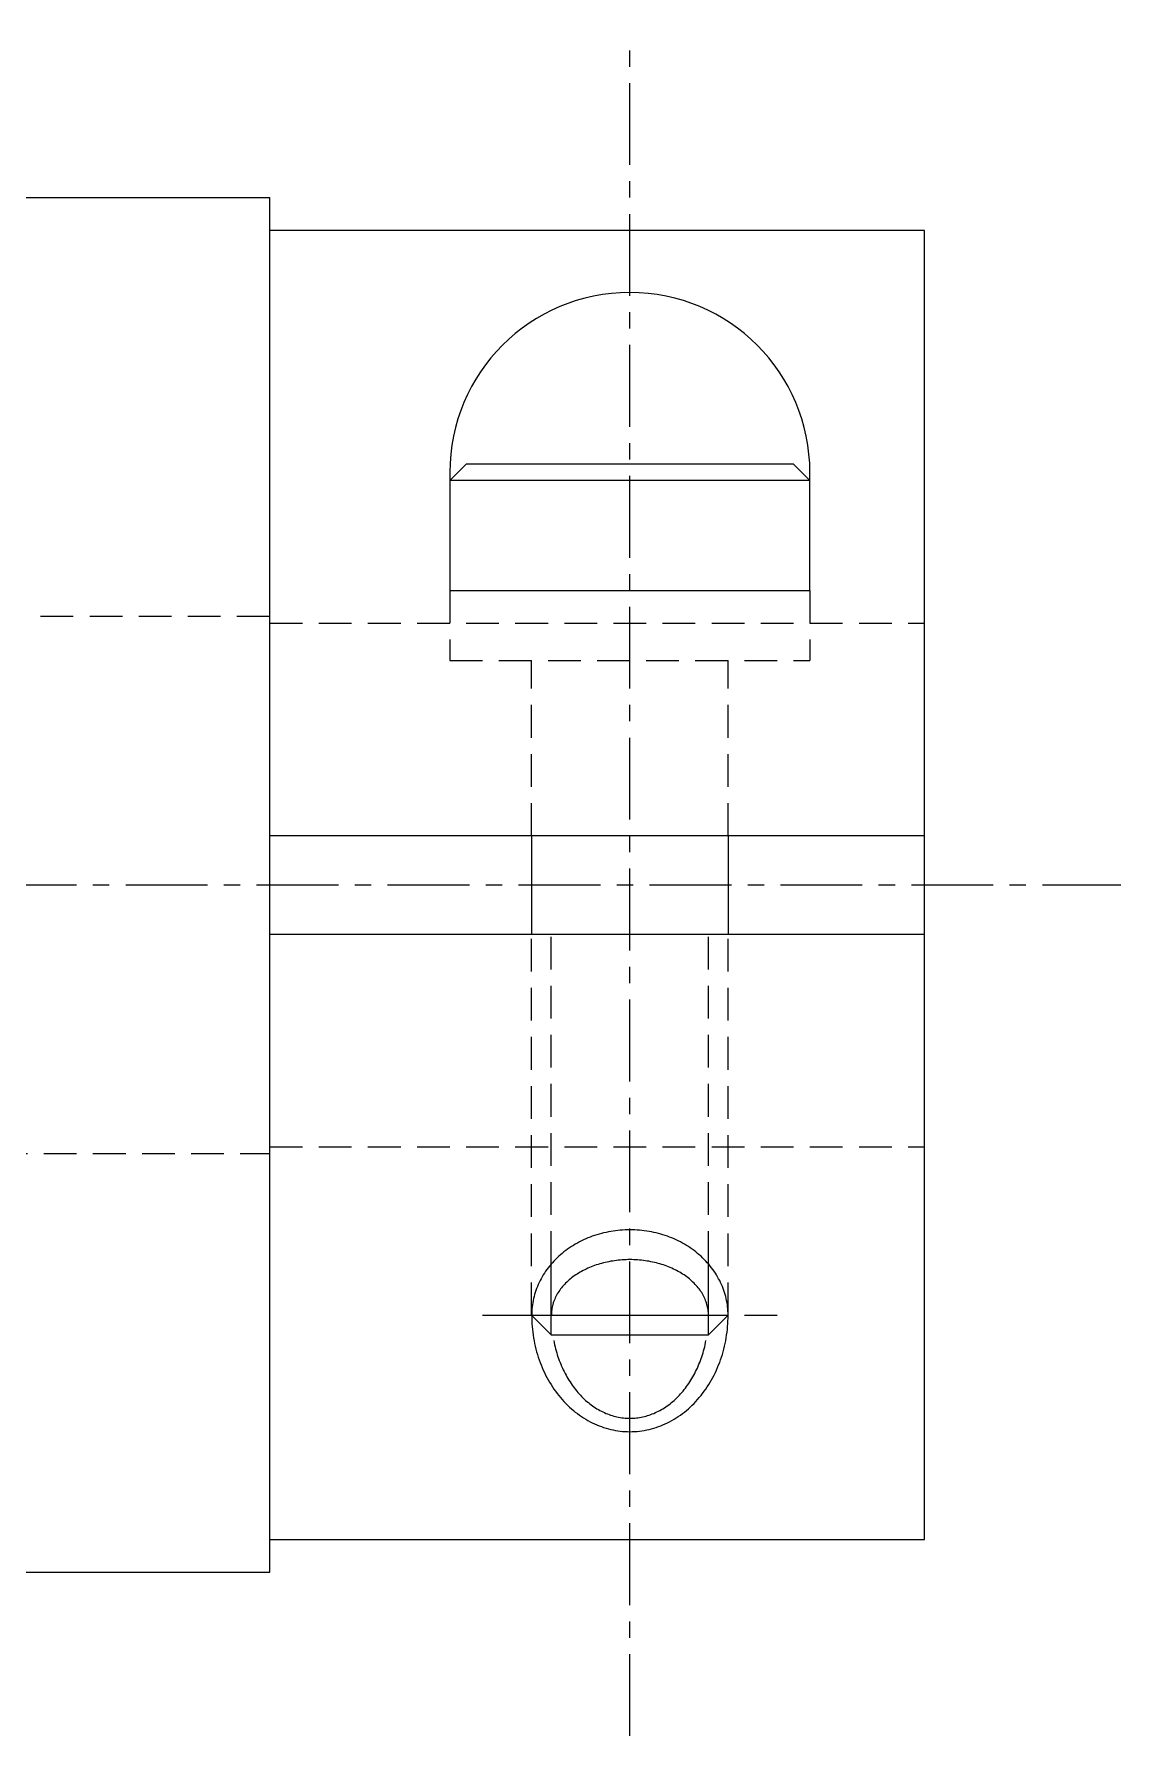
# Model space of a CAD drawing. Extents: x -133.5 to -56.3, y 10.7 to 64.2.
# Drawn here: x -110.25 to -93.65, y 37.66 to 63.66 of the extents above; entities that cross this region are included whole.
import ezdxf

# ---------------------------------------------------------------- set-up
doc = ezdxf.new("R2010")
doc.units = 0
doc.linetypes.add('CENTER', pattern=[2, 1.25, -0.25, 0.25, -0.25])
doc.linetypes.add('DASHED', pattern=[0.75, 0.5, -0.25])
doc.layers.get('0').update_dxf_attribs({"linetype": 'CONTINUOUS'})
doc.layers.add('CENTER', color=1, linetype='CENTER')

msp = doc.modelspace()

# ---------------------------------------------------------------- linework, layer by layer
at = {"color": 7, "linetype": 'CONTINUOUS'}
for p, q in [((-113.849, 61.156), (-106.649, 61.156)), ((-106.649, 40.156), (-106.649, 61.156)), ((-96.649, 60.656), (-106.649, 60.656)), ((-96.649, 40.656), (-96.649, 60.656)), ((-103.899, 56.834), (-103.649, 57.084)), ((-103.899, 56.958), (-103.899, 55.156)), ((-98.649, 57.084), (-103.649, 57.084)), ((-98.649, 57.084), (-98.399, 56.834)), ((-98.399, 55.156), (-98.399, 56.958)), ((-98.399, 56.834), (-103.899, 56.834)), ((-103.899, 55.156), (-98.399, 55.156)), ((-96.649, 51.406), (-106.649, 51.406)), ((-102.649, 51.406), (-102.649, 49.906)), ((-99.649, 51.406), (-99.649, 49.906)), ((-106.649, 49.906), (-96.649, 49.906)), ((-102.649, 44.084), (-99.649, 44.084)), ((-102.649, 44.084), (-102.349, 43.784)), ((-99.649, 44.084), (-99.949, 43.784)), ((-102.349, 43.784), (-99.949, 43.784)), ((-106.649, 40.656), (-96.649, 40.656)), ((-113.849, 40.156), (-106.649, 40.156))]:
    msp.add_line(p, q, dxfattribs=at)
at = {"color": 3, "linetype": 'DASHED'}
for p, q in [((-103.899, 55.156), (-103.899, 54.084)), ((-98.399, 55.156), (-98.399, 54.084)), ((-106.649, 54.756), (-113.849, 54.756)), ((-106.649, 54.656), (-96.649, 54.656)), ((-103.899, 54.084), (-98.399, 54.084)), ((-102.649, 51.406), (-102.649, 54.084)), ((-99.649, 51.406), (-99.649, 54.084)), ((-102.649, 44.084), (-102.649, 49.906)), ((-102.349, 44.866), (-102.349, 49.906)), ((-99.949, 44.866), (-99.949, 49.906)), ((-99.649, 44.084), (-99.649, 49.906)), ((-113.849, 46.556), (-106.649, 46.556)), ((-106.649, 46.656), (-96.649, 46.656))]:
    msp.add_line(p, q, dxfattribs=at)
at = {"color": 3, "linetype": 'CONTINUOUS'}
for p, q in [((-102.349, 43.784), (-102.349, 44.866)), ((-99.949, 43.784), (-99.949, 44.866))]:
    msp.add_line(p, q, dxfattribs=at)
for points in [[(-99.649, 44.084, 0), (-99.649, 44.116, 0), (-99.65, 44.148, 0), (-99.653, 44.18, 0), (-99.656, 44.212, 0), (-99.66, 44.243, 0), (-99.665, 44.275, 0), (-99.671, 44.307, 0), (-99.677, 44.338, 0), (-99.685, 44.37, 0), (-99.693, 44.401, 0), (-99.703, 44.432, 0), (-99.713, 44.462, 0), (-99.724, 44.493, 0), (-99.736, 44.523, 0), (-99.749, 44.553, 0), (-99.763, 44.583, 0), (-99.777, 44.612, 0), (-99.793, 44.641, 0), (-99.809, 44.67, 0), (-99.826, 44.699, 0), (-99.843, 44.727, 0), (-99.862, 44.754, 0), (-99.881, 44.782, 0), (-99.901, 44.808, 0), (-99.922, 44.835, 0), (-99.944, 44.861, 0), (-99.966, 44.886, 0), (-99.989, 44.911, 0), (-100.013, 44.936, 0), (-100.037, 44.96, 0), (-100.062, 44.983, 0), (-100.088, 45.006, 0), (-100.114, 45.028, 0), (-100.141, 45.05, 0), (-100.169, 45.071, 0), (-100.197, 45.092, 0), (-100.226, 45.112, 0), (-100.255, 45.131, 0), (-100.285, 45.15, 0), (-100.315, 45.168, 0), (-100.346, 45.185, 0), (-100.377, 45.202, 0), (-100.409, 45.218, 0), (-100.441, 45.234, 0), (-100.474, 45.249, 0), (-100.507, 45.263, 0), (-100.541, 45.276, 0), (-100.574, 45.289, 0), (-100.609, 45.3, 0), (-100.643, 45.312, 0), (-100.678, 45.322, 0), (-100.713, 45.332, 0), (-100.748, 45.341, 0), (-100.784, 45.349, 0), (-100.82, 45.356, 0), (-100.856, 45.363, 0), (-100.892, 45.369, 0), (-100.928, 45.374, 0), (-100.965, 45.378, 0), (-101.001, 45.382, 0), (-101.038, 45.384, 0), (-101.075, 45.386, 0), (-101.112, 45.387, 0), (-101.148, 45.388, 0), (-101.185, 45.387, 0), (-101.222, 45.386, 0), (-101.259, 45.384, 0), (-101.295, 45.382, 0), (-101.332, 45.378, 0), (-101.369, 45.374, 0), (-101.405, 45.369, 0), (-101.441, 45.363, 0), (-101.477, 45.356, 0), (-101.513, 45.349, 0), (-101.549, 45.341, 0), (-101.584, 45.332, 0), (-101.619, 45.322, 0), (-101.654, 45.312, 0), (-101.688, 45.3, 0), (-101.722, 45.289, 0), (-101.756, 45.276, 0), (-101.79, 45.263, 0), (-101.823, 45.249, 0), (-101.856, 45.234, 0), (-101.888, 45.218, 0), (-101.92, 45.202, 0), (-101.951, 45.185, 0), (-101.982, 45.168, 0), (-102.012, 45.15, 0), (-102.042, 45.131, 0), (-102.071, 45.112, 0), (-102.1, 45.092, 0), (-102.128, 45.071, 0), (-102.156, 45.05, 0), (-102.183, 45.028, 0), (-102.209, 45.006, 0), (-102.235, 44.983, 0), (-102.26, 44.96, 0), (-102.284, 44.936, 0), (-102.308, 44.911, 0), (-102.331, 44.886, 0), (-102.353, 44.861, 0), (-102.375, 44.835, 0), (-102.396, 44.808, 0), (-102.416, 44.782, 0), (-102.435, 44.754, 0), (-102.454, 44.727, 0), (-102.471, 44.699, 0), (-102.488, 44.67, 0), (-102.504, 44.641, 0), (-102.52, 44.612, 0), (-102.534, 44.583, 0), (-102.548, 44.553, 0), (-102.561, 44.523, 0), (-102.573, 44.493, 0), (-102.584, 44.462, 0), (-102.594, 44.432, 0), (-102.604, 44.401, 0), (-102.612, 44.37, 0), (-102.62, 44.338, 0), (-102.626, 44.307, 0), (-102.632, 44.275, 0), (-102.637, 44.243, 0), (-102.641, 44.212, 0), (-102.644, 44.18, 0), (-102.647, 44.148, 0), (-102.648, 44.116, 0), (-102.648, 44.084, 0)], [(-102.648, 44.084, 0), (-102.648, 44.04, 0), (-102.647, 43.996, 0), (-102.644, 43.953, 0), (-102.641, 43.909, 0), (-102.637, 43.866, 0), (-102.632, 43.823, 0), (-102.626, 43.78, 0), (-102.62, 43.737, 0), (-102.612, 43.694, 0), (-102.604, 43.651, 0), (-102.594, 43.609, 0), (-102.584, 43.567, 0), (-102.573, 43.525, 0), (-102.561, 43.484, 0), (-102.548, 43.443, 0), (-102.534, 43.403, 0), (-102.52, 43.363, 0), (-102.504, 43.323, 0), (-102.488, 43.284, 0), (-102.471, 43.245, 0), (-102.454, 43.207, 0), (-102.435, 43.169, 0), (-102.416, 43.132, 0), (-102.396, 43.095, 0), (-102.375, 43.059, 0), (-102.353, 43.024, 0), (-102.331, 42.989, 0), (-102.308, 42.955, 0), (-102.284, 42.921, 0), (-102.26, 42.889, 0), (-102.235, 42.857, 0), (-102.209, 42.825, 0), (-102.183, 42.795, 0), (-102.156, 42.765, 0), (-102.128, 42.736, 0), (-102.1, 42.708, 0), (-102.071, 42.681, 0), (-102.042, 42.654, 0), (-102.012, 42.629, 0), (-101.982, 42.604, 0), (-101.951, 42.58, 0), (-101.92, 42.557, 0), (-101.888, 42.535, 0), (-101.856, 42.514, 0), (-101.823, 42.494, 0), (-101.79, 42.475, 0), (-101.756, 42.457, 0), (-101.722, 42.44, 0), (-101.688, 42.423, 0), (-101.654, 42.408, 0), (-101.619, 42.394, 0), (-101.584, 42.381, 0), (-101.549, 42.368, 0), (-101.513, 42.357, 0), (-101.477, 42.347, 0), (-101.441, 42.338, 0), (-101.405, 42.33, 0), (-101.369, 42.323, 0), (-101.332, 42.317, 0), (-101.295, 42.313, 0), (-101.259, 42.309, 0), (-101.222, 42.306, 0), (-101.185, 42.305, 0), (-101.148, 42.304, 0), (-101.112, 42.305, 0), (-101.075, 42.306, 0), (-101.038, 42.309, 0), (-101.001, 42.313, 0), (-100.965, 42.317, 0), (-100.928, 42.323, 0), (-100.892, 42.33, 0), (-100.856, 42.338, 0), (-100.82, 42.347, 0), (-100.784, 42.357, 0), (-100.748, 42.368, 0), (-100.713, 42.381, 0), (-100.678, 42.394, 0), (-100.643, 42.408, 0), (-100.609, 42.423, 0), (-100.574, 42.44, 0), (-100.541, 42.457, 0), (-100.507, 42.475, 0), (-100.474, 42.494, 0), (-100.441, 42.514, 0), (-100.409, 42.535, 0), (-100.377, 42.557, 0), (-100.346, 42.58, 0), (-100.315, 42.604, 0), (-100.285, 42.629, 0), (-100.255, 42.654, 0), (-100.226, 42.681, 0), (-100.197, 42.708, 0), (-100.169, 42.736, 0), (-100.141, 42.765, 0), (-100.114, 42.795, 0), (-100.088, 42.825, 0), (-100.062, 42.857, 0), (-100.037, 42.889, 0), (-100.013, 42.921, 0), (-99.989, 42.955, 0), (-99.966, 42.989, 0), (-99.944, 43.024, 0), (-99.922, 43.059, 0), (-99.901, 43.095, 0), (-99.881, 43.132, 0), (-99.862, 43.169, 0), (-99.843, 43.207, 0), (-99.826, 43.245, 0), (-99.809, 43.284, 0), (-99.793, 43.323, 0), (-99.777, 43.363, 0), (-99.763, 43.403, 0), (-99.749, 43.443, 0), (-99.736, 43.484, 0), (-99.724, 43.525, 0), (-99.713, 43.567, 0), (-99.703, 43.609, 0), (-99.693, 43.651, 0), (-99.685, 43.694, 0), (-99.677, 43.737, 0), (-99.671, 43.78, 0), (-99.665, 43.823, 0), (-99.66, 43.866, 0), (-99.656, 43.909, 0), (-99.653, 43.953, 0), (-99.65, 43.996, 0), (-99.649, 44.04, 0), (-99.649, 44.084, 0)]]:
    msp.add_polyline3d(points, dxfattribs=at)
at = {"color": 7, "linetype": 'CONTINUOUS'}
for points in [[(-99.949, 44.084, 0), (-99.949, 44.105, 0), (-99.95, 44.126, 0), (-99.952, 44.146, 0), (-99.954, 44.167, 0), (-99.958, 44.188, 0), (-99.962, 44.208, 0), (-99.966, 44.229, 0), (-99.972, 44.249, 0), (-99.978, 44.27, 0), (-99.984, 44.29, 0), (-99.992, 44.31, 0), (-100, 44.33, 0), (-100.009, 44.35, 0), (-100.019, 44.37, 0), (-100.029, 44.389, 0), (-100.04, 44.408, 0), (-100.051, 44.428, 0), (-100.064, 44.447, 0), (-100.077, 44.465, 0), (-100.09, 44.484, 0), (-100.104, 44.502, 0), (-100.119, 44.52, 0), (-100.135, 44.538, 0), (-100.151, 44.555, 0), (-100.167, 44.572, 0), (-100.185, 44.589, 0), (-100.202, 44.606, 0), (-100.221, 44.622, 0), (-100.24, 44.638, 0), (-100.259, 44.653, 0), (-100.279, 44.669, 0), (-100.3, 44.684, 0), (-100.321, 44.698, 0), (-100.343, 44.712, 0), (-100.365, 44.726, 0), (-100.387, 44.739, 0), (-100.41, 44.752, 0), (-100.434, 44.765, 0), (-100.458, 44.777, 0), (-100.482, 44.789, 0), (-100.506, 44.8, 0), (-100.532, 44.811, 0), (-100.557, 44.822, 0), (-100.583, 44.832, 0), (-100.609, 44.842, 0), (-100.635, 44.851, 0), (-100.662, 44.859, 0), (-100.689, 44.867, 0), (-100.717, 44.875, 0), (-100.744, 44.882, 0), (-100.772, 44.889, 0), (-100.8, 44.895, 0), (-100.828, 44.901, 0), (-100.857, 44.907, 0), (-100.886, 44.911, 0), (-100.914, 44.916, 0), (-100.943, 44.919, 0), (-100.972, 44.923, 0), (-101.002, 44.926, 0), (-101.031, 44.928, 0), (-101.06, 44.93, 0), (-101.09, 44.931, 0), (-101.119, 44.932, 0), (-101.148, 44.932, 0), (-101.178, 44.932, 0), (-101.207, 44.931, 0), (-101.237, 44.93, 0), (-101.266, 44.928, 0), (-101.295, 44.926, 0), (-101.325, 44.923, 0), (-101.354, 44.919, 0), (-101.383, 44.916, 0), (-101.411, 44.911, 0), (-101.44, 44.907, 0), (-101.469, 44.901, 0), (-101.497, 44.895, 0), (-101.525, 44.889, 0), (-101.553, 44.882, 0), (-101.58, 44.875, 0), (-101.608, 44.867, 0), (-101.635, 44.859, 0), (-101.662, 44.851, 0), (-101.688, 44.842, 0), (-101.714, 44.832, 0), (-101.74, 44.822, 0), (-101.765, 44.811, 0), (-101.79, 44.8, 0), (-101.815, 44.789, 0), (-101.839, 44.777, 0), (-101.863, 44.765, 0), (-101.887, 44.752, 0), (-101.91, 44.739, 0), (-101.932, 44.726, 0), (-101.954, 44.712, 0), (-101.976, 44.698, 0), (-101.997, 44.684, 0), (-102.018, 44.669, 0), (-102.038, 44.653, 0), (-102.057, 44.638, 0), (-102.076, 44.622, 0), (-102.094, 44.606, 0), (-102.112, 44.589, 0), (-102.13, 44.572, 0), (-102.146, 44.555, 0), (-102.162, 44.538, 0), (-102.178, 44.52, 0), (-102.193, 44.502, 0), (-102.207, 44.484, 0), (-102.22, 44.465, 0), (-102.233, 44.447, 0), (-102.246, 44.428, 0), (-102.257, 44.408, 0), (-102.268, 44.389, 0), (-102.278, 44.37, 0), (-102.288, 44.35, 0), (-102.297, 44.33, 0), (-102.305, 44.31, 0), (-102.313, 44.29, 0), (-102.319, 44.27, 0), (-102.325, 44.249, 0), (-102.331, 44.229, 0), (-102.335, 44.208, 0), (-102.339, 44.188, 0), (-102.343, 44.167, 0), (-102.345, 44.146, 0), (-102.347, 44.126, 0), (-102.348, 44.105, 0), (-102.348, 44.084, 0)], [(-102.311, 43.695, 0), (-102.305, 43.664, 0), (-102.298, 43.633, 0), (-102.291, 43.602, 0), (-102.283, 43.571, 0), (-102.275, 43.54, 0), (-102.266, 43.51, 0), (-102.257, 43.48, 0), (-102.247, 43.45, 0), (-102.237, 43.42, 0), (-102.226, 43.391, 0), (-102.215, 43.362, 0), (-102.203, 43.333, 0), (-102.191, 43.305, 0), (-102.179, 43.276, 0), (-102.166, 43.249, 0), (-102.152, 43.221, 0), (-102.139, 43.194, 0), (-102.124, 43.168, 0), (-102.11, 43.142, 0), (-102.095, 43.116, 0), (-102.079, 43.09, 0), (-102.063, 43.065, 0), (-102.047, 43.041, 0), (-102.031, 43.017, 0), (-102.014, 42.993, 0), (-101.996, 42.97, 0), (-101.979, 42.947, 0), (-101.961, 42.925, 0), (-101.942, 42.903, 0), (-101.923, 42.882, 0), (-101.904, 42.861, 0), (-101.885, 42.841, 0), (-101.865, 42.821, 0), (-101.845, 42.802, 0), (-101.825, 42.783, 0), (-101.804, 42.765, 0), (-101.783, 42.748, 0), (-101.762, 42.731, 0), (-101.741, 42.715, 0), (-101.719, 42.699, 0), (-101.697, 42.684, 0), (-101.675, 42.669, 0), (-101.653, 42.655, 0), (-101.63, 42.642, 0), (-101.607, 42.629, 0), (-101.584, 42.617, 0), (-101.561, 42.605, 0), (-101.538, 42.595, 0), (-101.514, 42.584, 0), (-101.491, 42.575, 0), (-101.467, 42.566, 0), (-101.443, 42.558, 0), (-101.419, 42.55, 0), (-101.394, 42.543, 0), (-101.37, 42.537, 0), (-101.346, 42.531, 0), (-101.321, 42.526, 0), (-101.297, 42.522, 0), (-101.272, 42.518, 0), (-101.247, 42.515, 0), (-101.223, 42.513, 0), (-101.198, 42.511, 0), (-101.173, 42.51, 0), (-101.148, 42.51, 0), (-101.124, 42.51, 0), (-101.099, 42.511, 0), (-101.074, 42.513, 0), (-101.049, 42.515, 0), (-101.025, 42.518, 0), (-101, 42.522, 0), (-100.976, 42.526, 0), (-100.951, 42.531, 0), (-100.927, 42.537, 0), (-100.902, 42.543, 0), (-100.878, 42.55, 0), (-100.854, 42.558, 0), (-100.83, 42.566, 0), (-100.806, 42.575, 0), (-100.783, 42.584, 0), (-100.759, 42.595, 0), (-100.736, 42.605, 0), (-100.713, 42.617, 0), (-100.69, 42.629, 0), (-100.667, 42.642, 0), (-100.644, 42.655, 0), (-100.622, 42.669, 0), (-100.6, 42.684, 0), (-100.578, 42.699, 0), (-100.556, 42.715, 0), (-100.535, 42.731, 0), (-100.514, 42.748, 0), (-100.493, 42.765, 0), (-100.472, 42.783, 0), (-100.452, 42.802, 0), (-100.432, 42.821, 0), (-100.412, 42.841, 0), (-100.393, 42.861, 0), (-100.374, 42.882, 0), (-100.355, 42.903, 0), (-100.336, 42.925, 0), (-100.318, 42.947, 0), (-100.301, 42.97, 0), (-100.283, 42.993, 0), (-100.266, 43.017, 0), (-100.25, 43.041, 0), (-100.233, 43.065, 0), (-100.218, 43.09, 0), (-100.202, 43.116, 0), (-100.187, 43.142, 0), (-100.173, 43.168, 0), (-100.158, 43.194, 0), (-100.145, 43.221, 0), (-100.131, 43.249, 0), (-100.118, 43.276, 0), (-100.106, 43.305, 0), (-100.094, 43.333, 0), (-100.082, 43.362, 0), (-100.071, 43.391, 0), (-100.06, 43.42, 0), (-100.05, 43.45, 0), (-100.04, 43.48, 0), (-100.031, 43.51, 0), (-100.022, 43.54, 0), (-100.014, 43.571, 0), (-100.006, 43.602, 0), (-99.999, 43.633, 0), (-99.992, 43.664, 0), (-99.986, 43.695, 0)]]:
    msp.add_polyline3d(points, dxfattribs=at)
msp.add_arc((-101.149, 56.958), 2.75, 0, 180, dxfattribs=at)
at = {"layer": 'CENTER', "color": 1, "linetype": 'CENTER'}
for p, q in [((-101.149, 37.656), (-101.149, 63.656)), ((-126.849, 50.656), (-93.649, 50.656)), ((-103.399, 44.084), (-98.899, 44.084))]:
    msp.add_line(p, q, dxfattribs=at)

doc.saveas('drawing.dxf')
